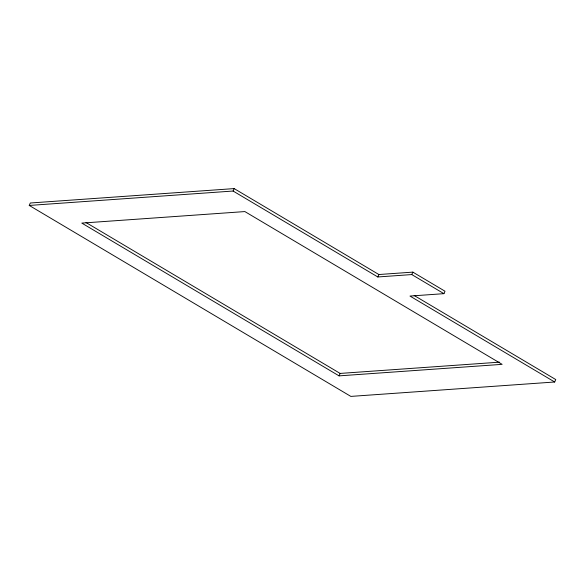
<?xml version="1.0" encoding="UTF-8"?>
<svg xmlns="http://www.w3.org/2000/svg" width="585" height="585" viewBox="0 0 585 585"><rect width="100%" height="100%" fill="white"/><g stroke="black" fill="none" stroke-linecap="round" stroke-linejoin="round"><path stroke-width="0.88" d="M554.682 381.998L350.846 396.403L29.25 205.445L30.318 203.002L234.154 188.597L378.875 274.526L412.842 272.127L445.002 291.22L443.942 293.663L409.968 296.061L554.682 381.998L555.75 379.555L414.158 295.483M29.25 205.445L233.086 191.032L234.154 188.597M233.086 191.032L377.808 276.968L378.875 274.526M339.073 375.87L502.142 364.345L244.866 211.573L81.79 223.097L339.073 375.87L340.134 373.427L499.561 362.159M377.808 276.968L411.781 274.57L412.842 272.127M411.781 274.57L443.942 293.663M85.995 222.519L340.134 373.427"/></g></svg>
